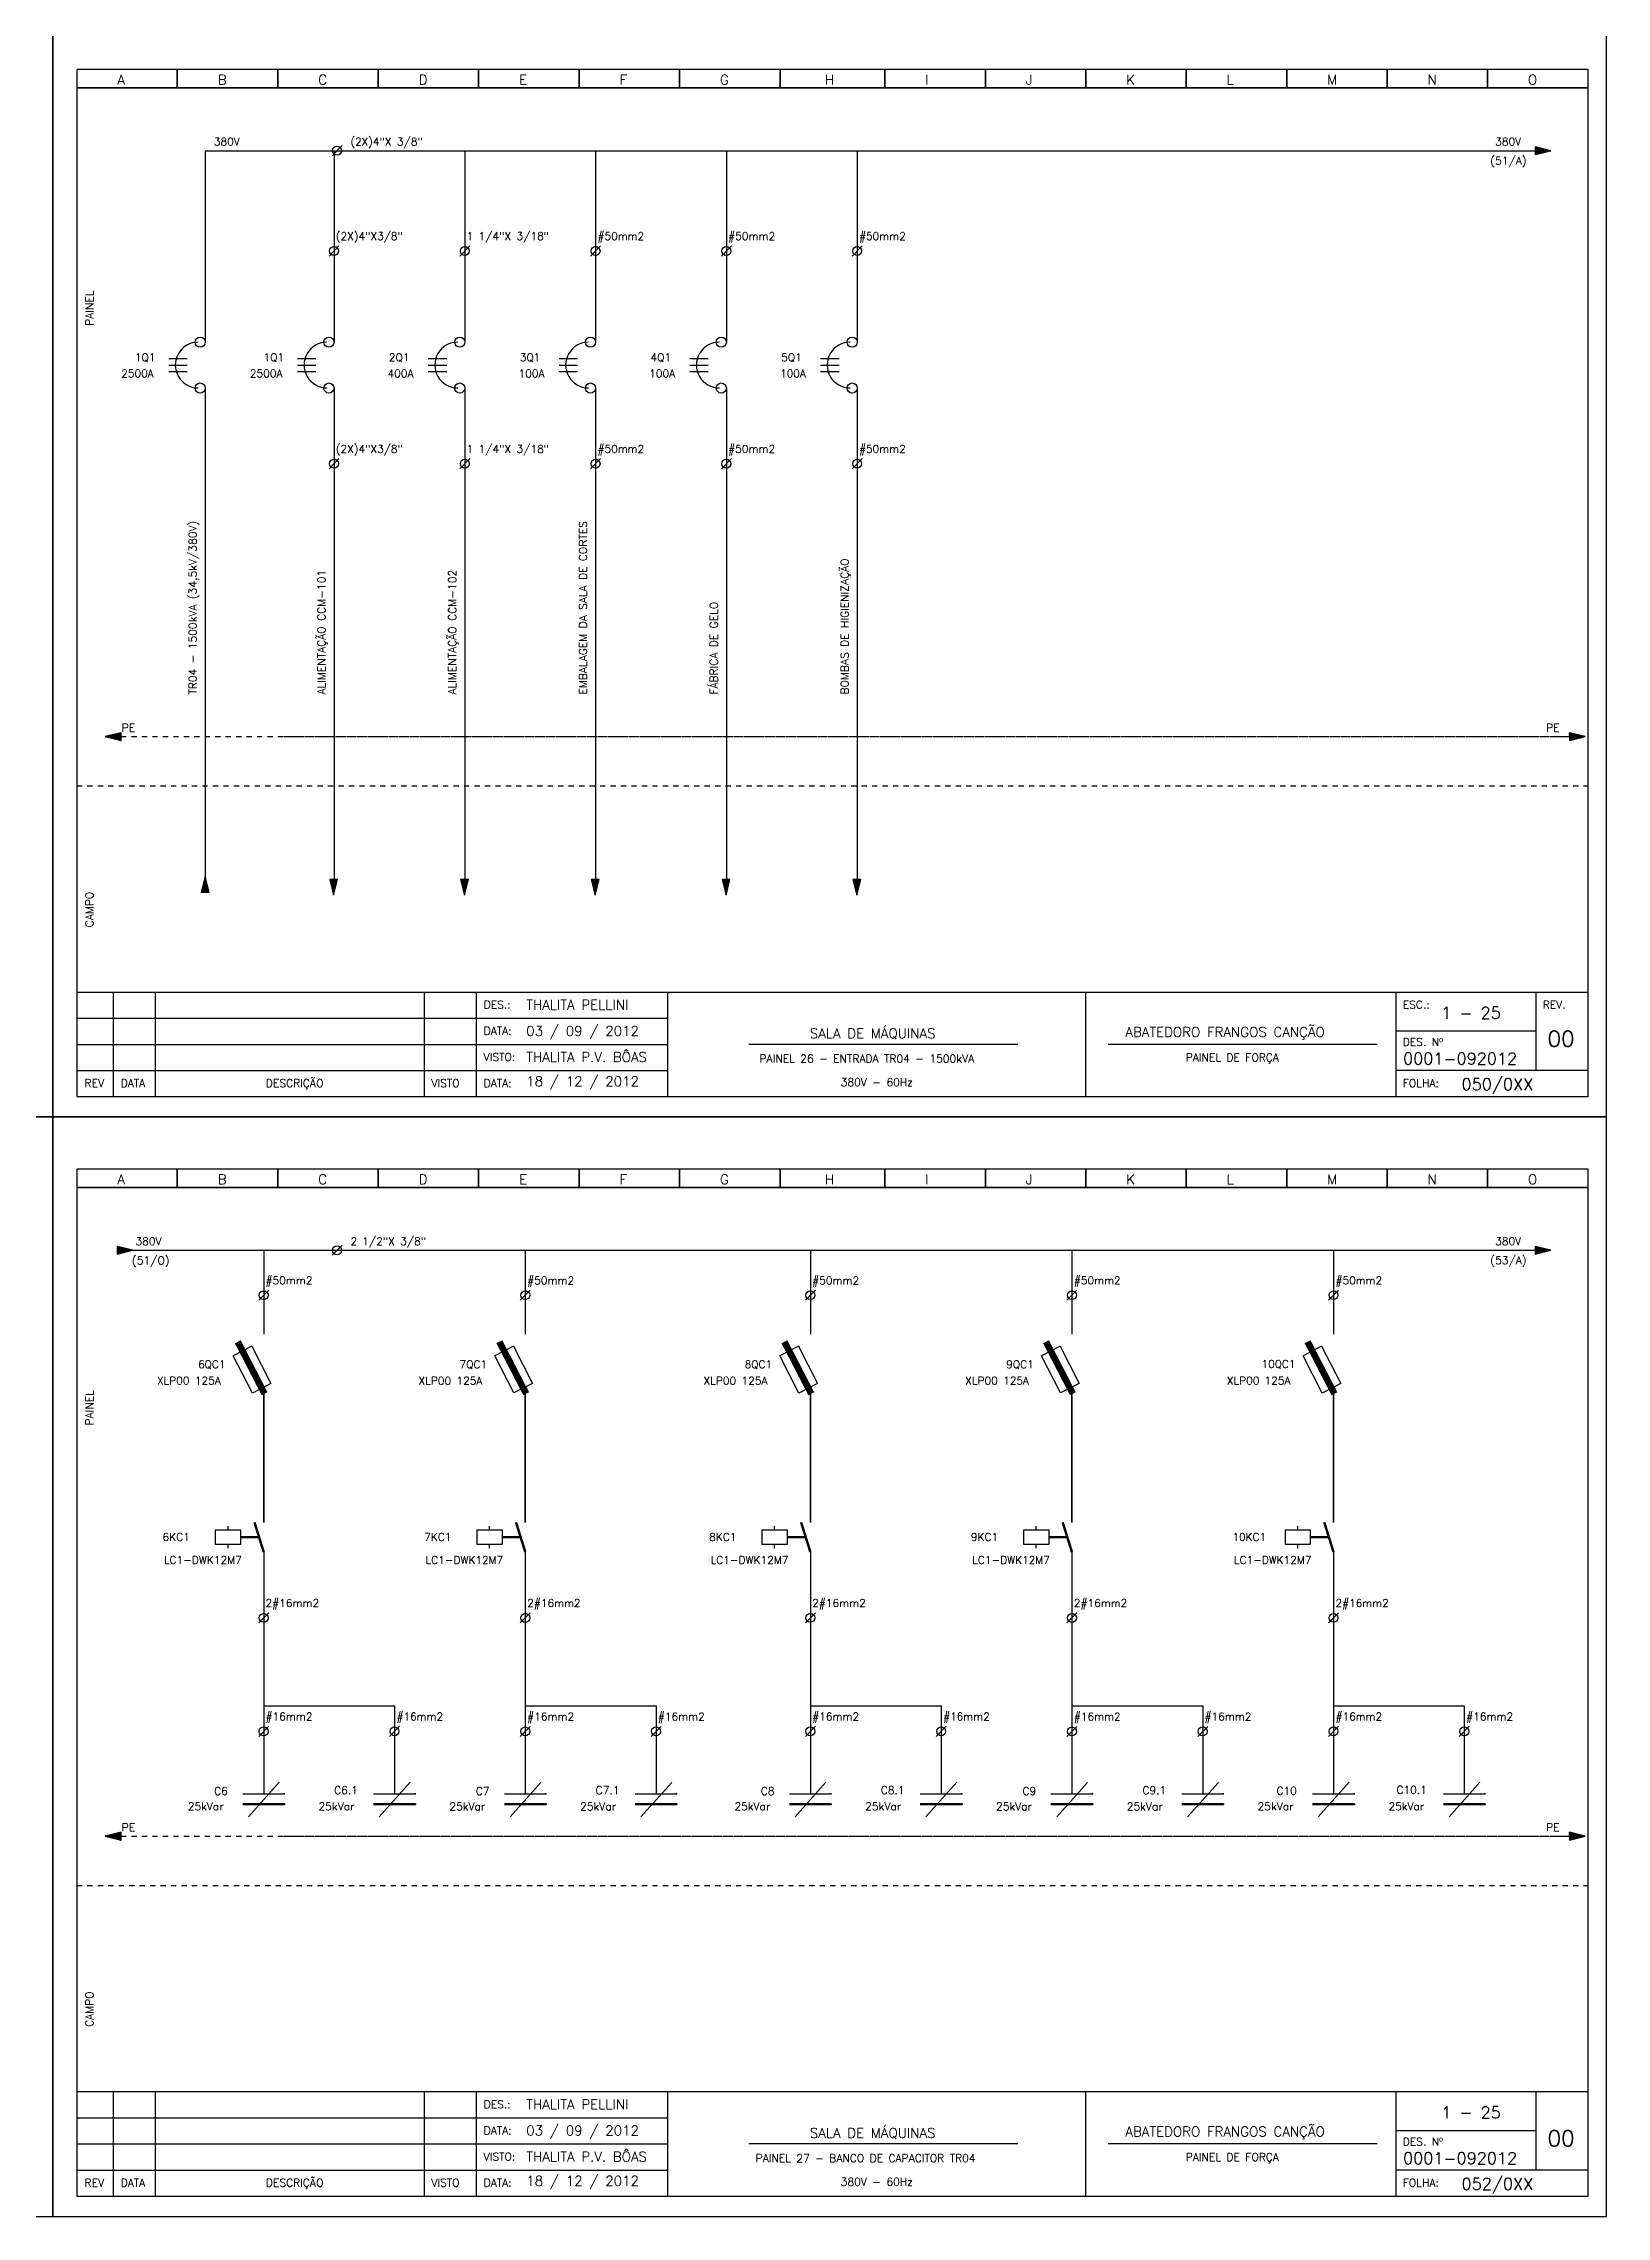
# Model space of a CAD drawing. Header units: millimetres. Extents: x 1974 to 2560, y 1429 to 1567.
# Drawn here: x 2367.52 to 2397.4, y 1470.58 to 1512.13 of the extents above; entities that cross this region are included whole.
import ezdxf

# ---------------------------------------------------------------- set-up
doc = ezdxf.new("R2010")
doc.units = ezdxf.units.MM
for name, pattern in [('DASHDOT2', [0.5, 0.25, -0.125, 0, -0.125]), ('DASHED', [0.75, 0.5, -0.25]), ('HIDDEN2', [0.1875, 0.125, -0.0625])]:
    doc.linetypes.add(name, pattern=pattern)
for name, color, linetype in [('ALIMENTAÇÃO', 6, 'Continuous'), ('CONECTOR_SAK', 2, 'Continuous'), ('DISJUNTOR', 5, 'Continuous'), ('EQUIPAMENTOS', 5, 'Continuous'), ('linhas', 6, 'Continuous'), ('MARGEM', 1, 'Continuous'), ('PAINEL', 7, 'Continuous'), ('soft', 5, 'Continuous'), ('TERRA', 3, 'DASHED'), ('TEXTO', 4, 'Continuous'), ('TEXTO_2', 5, 'Continuous'), ('TIMBRE', 7, 'Continuous')]:
    doc.layers.add(name, color=color, linetype=linetype)
doc.styles.add('REGUA60', font='romans.shx', dxfattribs={"height": 2})
doc.styles.add('ROMANC', font='romanc.shx', dxfattribs={"height": 0.55})
doc.styles.add('ROMANS', font='romans.shx', dxfattribs={"height": 37})

msp = doc.modelspace()

# ---------------------------------------------------------------- hatches: boundary and pattern name
at = {"layer": 'EQUIPAMENTOS'}
for points in [[(2396.337, 1510.084), (2396.037, 1510.159), (2396.037, 1510.009)], [(2370.689, 1495.907), (2370.614, 1496.207), (2370.539, 1495.907)], [(2370.689, 1495.907), (2370.614, 1496.207), (2370.539, 1495.907)], [(2372.994, 1496.147), (2373.069, 1495.847), (2373.144, 1496.147)], [(2375.494, 1496.147), (2375.569, 1495.847), (2375.644, 1496.147)], [(2377.994, 1496.147), (2378.069, 1495.847), (2378.144, 1496.147)], [(2380.494, 1496.147), (2380.569, 1495.847), (2380.644, 1496.147)], [(2382.994, 1496.147), (2383.069, 1495.847), (2383.144, 1496.147)], [(2369.232, 1489.059), (2368.932, 1489.134), (2368.932, 1488.984)], [(2396.337, 1489.059), (2396.037, 1489.134), (2396.037, 1488.984)]]:
    msp.add_hatch(color=256, dxfattribs=at).paths.add_polyline_path(points)
h = msp.add_hatch(color=256, dxfattribs=at)
h.paths.add_polyline_path([(2372.132, 1478.478), (2371.332, 1478.478), (2371.332, 1478.458), (2372.132, 1478.458)])
h.paths.add_polyline_path([(2372.132, 1478.678), (2371.332, 1478.678), (2371.332, 1478.658), (2372.132, 1478.658)])
h = msp.add_hatch(color=256, dxfattribs=at)
h.paths.add_polyline_path([(2372.132, 1478.478), (2371.332, 1478.478), (2371.332, 1478.458), (2372.132, 1478.458)])
h.paths.add_polyline_path([(2372.132, 1478.678), (2371.332, 1478.678), (2371.332, 1478.658), (2372.132, 1478.658)])
h = msp.add_hatch(color=256, dxfattribs=at)
h.paths.add_polyline_path([(2374.632, 1478.478), (2373.832, 1478.478), (2373.832, 1478.458), (2374.632, 1478.458)])
h.paths.add_polyline_path([(2374.632, 1478.678), (2373.832, 1478.678), (2373.832, 1478.658), (2374.632, 1478.658)])
h = msp.add_hatch(color=256, dxfattribs=at)
h.paths.add_polyline_path([(2374.632, 1478.478), (2373.832, 1478.478), (2373.832, 1478.458), (2374.632, 1478.458)])
h.paths.add_polyline_path([(2374.632, 1478.678), (2373.832, 1478.678), (2373.832, 1478.658), (2374.632, 1478.658)])
h = msp.add_hatch(color=256, dxfattribs=at)
h.paths.add_polyline_path([(2377.132, 1478.477), (2376.332, 1478.477), (2376.332, 1478.457), (2377.132, 1478.457)])
h.paths.add_polyline_path([(2377.132, 1478.677), (2376.332, 1478.677), (2376.332, 1478.657), (2377.132, 1478.657)])
h = msp.add_hatch(color=256, dxfattribs=at)
h.paths.add_polyline_path([(2377.132, 1478.477), (2376.332, 1478.477), (2376.332, 1478.457), (2377.132, 1478.457)])
h.paths.add_polyline_path([(2377.132, 1478.677), (2376.332, 1478.677), (2376.332, 1478.657), (2377.132, 1478.657)])
h = msp.add_hatch(color=256, dxfattribs=at)
h.paths.add_polyline_path([(2379.632, 1478.477), (2378.832, 1478.477), (2378.832, 1478.457), (2379.632, 1478.457)])
h.paths.add_polyline_path([(2379.632, 1478.677), (2378.832, 1478.677), (2378.832, 1478.657), (2379.632, 1478.657)])
h = msp.add_hatch(color=256, dxfattribs=at)
h.paths.add_polyline_path([(2379.632, 1478.477), (2378.832, 1478.477), (2378.832, 1478.457), (2379.632, 1478.457)])
h.paths.add_polyline_path([(2379.632, 1478.677), (2378.832, 1478.677), (2378.832, 1478.657), (2379.632, 1478.657)])
h = msp.add_hatch(color=256, dxfattribs=at)
h.paths.add_polyline_path([(2382.581, 1478.478), (2381.781, 1478.478), (2381.781, 1478.458), (2382.581, 1478.458)])
h.paths.add_polyline_path([(2382.581, 1478.678), (2381.781, 1478.678), (2381.781, 1478.658), (2382.581, 1478.658)])
h = msp.add_hatch(color=256, dxfattribs=at)
h.paths.add_polyline_path([(2382.581, 1478.478), (2381.781, 1478.478), (2381.781, 1478.458), (2382.581, 1478.458)])
h.paths.add_polyline_path([(2382.581, 1478.678), (2381.781, 1478.678), (2381.781, 1478.658), (2382.581, 1478.658)])
h = msp.add_hatch(color=256, dxfattribs=at)
h.paths.add_polyline_path([(2385.081, 1478.478), (2384.281, 1478.478), (2384.281, 1478.458), (2385.081, 1478.458)])
h.paths.add_polyline_path([(2385.081, 1478.678), (2384.281, 1478.678), (2384.281, 1478.658), (2385.081, 1478.658)])
h = msp.add_hatch(color=256, dxfattribs=at)
h.paths.add_polyline_path([(2385.081, 1478.478), (2384.281, 1478.478), (2384.281, 1478.458), (2385.081, 1478.458)])
h.paths.add_polyline_path([(2385.081, 1478.678), (2384.281, 1478.678), (2384.281, 1478.658), (2385.081, 1478.658)])
h = msp.add_hatch(color=256, dxfattribs=at)
h.paths.add_polyline_path([(2387.581, 1478.477), (2386.781, 1478.477), (2386.781, 1478.457), (2387.581, 1478.457)])
h.paths.add_polyline_path([(2387.581, 1478.677), (2386.781, 1478.677), (2386.781, 1478.657), (2387.581, 1478.657)])
h = msp.add_hatch(color=256, dxfattribs=at)
h.paths.add_polyline_path([(2387.581, 1478.477), (2386.781, 1478.477), (2386.781, 1478.457), (2387.581, 1478.457)])
h.paths.add_polyline_path([(2387.581, 1478.677), (2386.781, 1478.677), (2386.781, 1478.657), (2387.581, 1478.657)])
h = msp.add_hatch(color=256, dxfattribs=at)
h.paths.add_polyline_path([(2390.081, 1478.477), (2389.281, 1478.477), (2389.281, 1478.457), (2390.081, 1478.457)])
h.paths.add_polyline_path([(2390.081, 1478.677), (2389.281, 1478.677), (2389.281, 1478.657), (2390.081, 1478.657)])
h = msp.add_hatch(color=256, dxfattribs=at)
h.paths.add_polyline_path([(2390.081, 1478.477), (2389.281, 1478.477), (2389.281, 1478.457), (2390.081, 1478.457)])
h.paths.add_polyline_path([(2390.081, 1478.677), (2389.281, 1478.677), (2389.281, 1478.657), (2390.081, 1478.657)])
h = msp.add_hatch(color=256, dxfattribs=at)
h.paths.add_polyline_path([(2392.581, 1478.478), (2391.781, 1478.478), (2391.781, 1478.458), (2392.581, 1478.458)])
h.paths.add_polyline_path([(2392.581, 1478.678), (2391.781, 1478.678), (2391.781, 1478.658), (2392.581, 1478.658)])
h = msp.add_hatch(color=256, dxfattribs=at)
h.paths.add_polyline_path([(2392.581, 1478.478), (2391.781, 1478.478), (2391.781, 1478.458), (2392.581, 1478.458)])
h.paths.add_polyline_path([(2392.581, 1478.678), (2391.781, 1478.678), (2391.781, 1478.658), (2392.581, 1478.658)])
h = msp.add_hatch(color=256, dxfattribs=at)
h.paths.add_polyline_path([(2395.081, 1478.478), (2394.281, 1478.478), (2394.281, 1478.458), (2395.081, 1478.458)])
h.paths.add_polyline_path([(2395.081, 1478.678), (2394.281, 1478.678), (2394.281, 1478.658), (2395.081, 1478.658)])
h = msp.add_hatch(color=256, dxfattribs=at)
h.paths.add_polyline_path([(2395.081, 1478.478), (2394.281, 1478.478), (2394.281, 1478.458), (2395.081, 1478.458)])
h.paths.add_polyline_path([(2395.081, 1478.678), (2394.281, 1478.678), (2394.281, 1478.658), (2395.081, 1478.658)])
at = {"layer": 'TERRA'}
h = msp.add_hatch(dxfattribs=at)
h.set_pattern_fill('ANSI31', color=256, scale=0.004, angle=180, style=0)
h.set_pattern_definition([(225, (2425.95982256, 1547.50084864), (0.0003535533906, -0.0003535533906), [])])
h.paths.add_polyline_path([(2368.705, 1498.881), (2369.005, 1498.881), (2369.005, 1498.956)])
h.paths.add_polyline_path([(2369.005, 1498.806), (2369.005, 1498.881), (2368.705, 1498.881)])
h = msp.add_hatch(dxfattribs=at)
h.set_pattern_fill('ANSI31', color=256, scale=0.004, style=0)
h.set_pattern_definition([(45, (2339.73536835, 1450.2612611), (-0.0003535533906, 0.0003535533906), [])])
h.paths.add_polyline_path([(2396.99, 1498.881), (2396.69, 1498.881), (2396.69, 1498.806)])
h.paths.add_polyline_path([(2396.69, 1498.956), (2396.69, 1498.881), (2396.99, 1498.881)])
h = msp.add_hatch(dxfattribs=at)
h.set_pattern_fill('ANSI31', color=256, scale=0.004, angle=180, style=0)
h.set_pattern_definition([(225, (2425.95982256, 1526.47584864), (0.0003535533906, -0.0003535533906), [])])
h.paths.add_polyline_path([(2368.705, 1477.856), (2369.005, 1477.856), (2369.005, 1477.931)])
h.paths.add_polyline_path([(2369.005, 1477.781), (2369.005, 1477.856), (2368.705, 1477.856)])
h = msp.add_hatch(dxfattribs=at)
h.set_pattern_fill('ANSI31', color=256, scale=0.004, style=0)
h.set_pattern_definition([(45, (2339.73536835, 1429.2362611), (-0.0003535533906, 0.0003535533906), [])])
h.paths.add_polyline_path([(2396.99, 1477.856), (2396.69, 1477.856), (2396.69, 1477.781)])
h.paths.add_polyline_path([(2396.69, 1477.931), (2396.69, 1477.856), (2396.99, 1477.856)])

# ---------------------------------------------------------------- linework, layer by layer
for p, q in [((2369.916, 1506.108), (2370.269, 1506.108)), ((2369.916, 1505.985), (2370.269, 1505.985)), ((2369.916, 1505.862), (2370.269, 1505.862)), ((2372.377, 1506.108), (2372.731, 1506.108)), ((2372.377, 1505.985), (2372.731, 1505.985)), ((2372.377, 1505.862), (2372.731, 1505.862)), ((2374.877, 1506.108), (2375.231, 1506.108)), ((2374.877, 1505.985), (2375.231, 1505.985)), ((2374.877, 1505.862), (2375.231, 1505.862)), ((2377.377, 1506.108), (2377.731, 1506.108)), ((2377.377, 1505.985), (2377.731, 1505.985)), ((2377.377, 1505.862), (2377.731, 1505.862)), ((2379.877, 1506.108), (2380.231, 1506.108)), ((2379.877, 1505.985), (2380.231, 1505.985)), ((2379.877, 1505.862), (2380.231, 1505.862)), ((2382.377, 1506.108), (2382.731, 1506.108)), ((2382.377, 1505.985), (2382.731, 1505.985)), ((2382.377, 1505.862), (2382.731, 1505.862))]:
    msp.add_line(p, q)
at = {"layer": 'ALIMENTAÇÃO'}
for p, q in [((2373.076, 1510.084), (2373.076, 1506.423)), ((2375.576, 1510.084), (2375.576, 1506.423)), ((2378.076, 1510.084), (2378.076, 1506.423)), ((2380.576, 1510.084), (2380.576, 1506.423)), ((2383.076, 1510.084), (2383.076, 1506.423)), ((2373.076, 1505.546), (2373.076, 1496.147)), ((2375.576, 1505.546), (2375.576, 1496.147)), ((2378.076, 1505.546), (2378.076, 1496.147)), ((2380.576, 1505.546), (2380.576, 1496.147)), ((2383.076, 1505.546), (2383.076, 1496.147)), ((2371.732, 1480.35), (2374.232, 1480.35)), ((2371.732, 1480.35), (2374.232, 1480.35)), ((2376.732, 1480.349), (2379.232, 1480.349)), ((2376.732, 1480.349), (2379.232, 1480.349)), ((2382.181, 1480.35), (2384.681, 1480.35)), ((2382.181, 1480.35), (2384.681, 1480.35)), ((2387.181, 1480.349), (2389.681, 1480.349)), ((2387.181, 1480.349), (2389.681, 1480.349)), ((2392.181, 1480.35), (2394.681, 1480.35)), ((2392.181, 1480.35), (2394.681, 1480.35))]:
    msp.add_line(p, q, dxfattribs=at)
at = {"layer": 'ALIMENTAÇÃO', "color": 6}
for p, q in [((2371.732, 1489.062), (2371.732, 1487.457)), ((2371.732, 1489.062), (2371.732, 1487.457)), ((2376.732, 1489.061), (2376.732, 1487.457)), ((2376.732, 1489.061), (2376.732, 1487.457)), ((2382.181, 1489.062), (2382.181, 1487.457)), ((2382.181, 1489.062), (2382.181, 1487.457)), ((2387.181, 1489.061), (2387.181, 1487.457)), ((2387.181, 1489.061), (2387.181, 1487.457)), ((2392.181, 1489.062), (2392.181, 1487.457)), ((2392.181, 1489.062), (2392.181, 1487.457)), ((2371.732, 1486.442), (2371.732, 1483.854)), ((2376.732, 1486.443), (2376.732, 1483.854)), ((2376.732, 1486.443), (2376.732, 1483.854)), ((2382.181, 1486.442), (2382.181, 1483.854)), ((2387.181, 1486.443), (2387.181, 1483.854)), ((2387.181, 1486.443), (2387.181, 1483.854)), ((2392.181, 1486.442), (2392.181, 1483.854)), ((2371.732, 1483.291), (2371.732, 1478.658)), ((2371.732, 1483.291), (2371.732, 1478.658)), ((2376.732, 1483.29), (2376.732, 1478.657)), ((2376.732, 1483.29), (2376.732, 1478.657)), ((2382.181, 1483.291), (2382.181, 1478.658)), ((2382.181, 1483.291), (2382.181, 1478.658)), ((2387.181, 1483.29), (2387.181, 1478.657)), ((2387.181, 1483.29), (2387.181, 1478.657)), ((2392.181, 1483.291), (2392.181, 1478.658)), ((2392.181, 1483.291), (2392.181, 1478.658)), ((2374.232, 1480.35), (2374.232, 1478.658)), ((2374.232, 1480.35), (2374.232, 1478.658)), ((2379.232, 1480.349), (2379.232, 1478.657)), ((2379.232, 1480.349), (2379.232, 1478.657)), ((2384.681, 1480.35), (2384.681, 1478.658)), ((2384.681, 1480.35), (2384.681, 1478.658)), ((2389.681, 1480.349), (2389.681, 1478.657)), ((2389.681, 1480.349), (2389.681, 1478.657)), ((2394.681, 1480.35), (2394.681, 1478.658)), ((2394.681, 1480.35), (2394.681, 1478.658))]:
    msp.add_line(p, q, dxfattribs=at)
at = {"layer": 'CONECTOR_SAK'}
for p, q in [((2373.23, 1510.181), (2373.039, 1509.988)), ((2373.171, 1508.263), (2372.981, 1508.07)), ((2375.671, 1508.263), (2375.481, 1508.07)), ((2378.171, 1508.263), (2377.981, 1508.07)), ((2380.671, 1508.263), (2380.481, 1508.07)), ((2383.171, 1508.263), (2382.981, 1508.07)), ((2373.171, 1504.196), (2372.981, 1504.003)), ((2375.671, 1504.196), (2375.481, 1504.003)), ((2378.171, 1504.196), (2377.981, 1504.003)), ((2380.671, 1504.196), (2380.481, 1504.003)), ((2383.171, 1504.196), (2382.981, 1504.003)), ((2373.23, 1489.156), (2373.039, 1488.963)), ((2371.828, 1488.297), (2371.637, 1488.104)), ((2371.828, 1488.297), (2371.637, 1488.104)), ((2376.828, 1488.296), (2376.637, 1488.104)), ((2376.828, 1488.296), (2376.637, 1488.104)), ((2382.277, 1488.297), (2382.086, 1488.104)), ((2382.277, 1488.297), (2382.086, 1488.104)), ((2387.277, 1488.296), (2387.086, 1488.104)), ((2387.277, 1488.296), (2387.086, 1488.104)), ((2392.277, 1488.297), (2392.086, 1488.104)), ((2392.277, 1488.297), (2392.086, 1488.104)), ((2371.828, 1482.127), (2371.637, 1481.935)), ((2371.828, 1482.127), (2371.637, 1481.935)), ((2376.828, 1482.127), (2376.637, 1481.934)), ((2376.828, 1482.127), (2376.637, 1481.934)), ((2382.277, 1482.127), (2382.086, 1481.935)), ((2382.277, 1482.127), (2382.086, 1481.935)), ((2387.277, 1482.127), (2387.086, 1481.934)), ((2387.277, 1482.127), (2387.086, 1481.934)), ((2392.277, 1482.127), (2392.086, 1481.935)), ((2392.277, 1482.127), (2392.086, 1481.935)), ((2371.828, 1479.958), (2371.637, 1479.765)), ((2371.828, 1479.958), (2371.637, 1479.765)), ((2374.328, 1479.958), (2374.137, 1479.765)), ((2374.328, 1479.958), (2374.137, 1479.765)), ((2376.828, 1479.957), (2376.637, 1479.764)), ((2376.828, 1479.957), (2376.637, 1479.764)), ((2379.328, 1479.957), (2379.137, 1479.765)), ((2379.328, 1479.957), (2379.137, 1479.765)), ((2382.277, 1479.958), (2382.086, 1479.765)), ((2382.277, 1479.958), (2382.086, 1479.765)), ((2384.777, 1479.958), (2384.586, 1479.765)), ((2384.777, 1479.958), (2384.586, 1479.765)), ((2387.277, 1479.957), (2387.086, 1479.764)), ((2387.277, 1479.957), (2387.086, 1479.764)), ((2389.777, 1479.957), (2389.586, 1479.765)), ((2389.777, 1479.957), (2389.586, 1479.765)), ((2392.277, 1479.958), (2392.086, 1479.765)), ((2392.277, 1479.958), (2392.086, 1479.765)), ((2394.777, 1479.958), (2394.586, 1479.765)), ((2394.777, 1479.958), (2394.586, 1479.765))]:
    msp.add_line(p, q, dxfattribs=at)
for centre in [(2373.134, 1510.084), (2373.076, 1508.166), (2375.576, 1508.166), (2378.076, 1508.166), (2380.576, 1508.166), (2383.076, 1508.166), (2373.076, 1504.099), (2375.576, 1504.099), (2378.076, 1504.099), (2380.576, 1504.099), (2383.076, 1504.099), (2373.134, 1489.059), (2371.732, 1488.2), (2371.732, 1488.2), (2376.732, 1488.2), (2376.732, 1488.2), (2382.181, 1488.2), (2382.181, 1488.2), (2387.181, 1488.2), (2387.181, 1488.2), (2392.181, 1488.2), (2392.181, 1488.2), (2371.732, 1482.031), (2371.732, 1482.031), (2376.732, 1482.03), (2376.732, 1482.03), (2382.181, 1482.031), (2382.181, 1482.031), (2387.181, 1482.03), (2387.181, 1482.03), (2392.181, 1482.031), (2392.181, 1482.031), (2371.732, 1479.861), (2371.732, 1479.861), (2374.232, 1479.861), (2374.232, 1479.861), (2376.732, 1479.86), (2376.732, 1479.86), (2379.232, 1479.861), (2379.232, 1479.861), (2382.181, 1479.861), (2382.181, 1479.861), (2384.681, 1479.861), (2384.681, 1479.861), (2387.181, 1479.86), (2387.181, 1479.86), (2389.681, 1479.861), (2389.681, 1479.861), (2392.181, 1479.861), (2392.181, 1479.861), (2394.681, 1479.861), (2394.681, 1479.861)]:
    msp.add_circle(centre, 0.0846, dxfattribs=at)
at = {"layer": 'DISJUNTOR', "const_width": 0.126}
for points in [[(2371.75, 1486.316), (2371.236, 1487.311)], [(2376.75, 1486.316), (2376.236, 1487.312)], [(2382.199, 1486.316), (2381.685, 1487.311)], [(2387.199, 1486.316), (2386.685, 1487.312)], [(2392.199, 1486.316), (2391.685, 1487.311)]]:
    msp.add_lwpolyline(points, dxfattribs=at)
at = {"layer": 'DISJUNTOR'}
for centre in [(2370.517, 1506.423), (2372.979, 1506.423), (2375.479, 1506.423), (2377.979, 1506.423), (2380.479, 1506.423), (2382.979, 1506.423), (2370.517, 1505.546), (2372.979, 1505.546), (2375.479, 1505.546), (2377.979, 1505.546), (2380.479, 1505.546), (2382.979, 1505.546)]:
    msp.add_circle(centre, 0.097, dxfattribs=at)
for centre in [(2370.48, 1505.985), (2372.941, 1505.985), (2375.441, 1505.985), (2377.941, 1505.985), (2380.441, 1505.985), (2382.941, 1505.985)]:
    msp.add_arc(centre, 0.438, 89.8656, 270.134, dxfattribs=at)
at = {"layer": 'EQUIPAMENTOS'}
for p, q in [((2370.614, 1510.084), (2372.079, 1510.084)), ((2370.614, 1510.084), (2396.037, 1510.084)), ((2371.505, 1487.225), (2371.149, 1487.042)), ((2371.505, 1487.225), (2371.871, 1486.513)), ((2376.505, 1487.225), (2376.149, 1487.043)), ((2376.505, 1487.225), (2376.871, 1486.514)), ((2381.954, 1487.225), (2381.598, 1487.042)), ((2381.954, 1487.225), (2382.32, 1486.513)), ((2386.954, 1487.225), (2386.598, 1487.043)), ((2386.954, 1487.225), (2387.32, 1486.514)), ((2391.954, 1487.225), (2391.598, 1487.042)), ((2391.954, 1487.225), (2392.32, 1486.513)), ((2371.515, 1486.33), (2371.149, 1487.042)), ((2376.515, 1486.331), (2376.149, 1487.043)), ((2381.964, 1486.33), (2381.598, 1487.042)), ((2386.964, 1486.331), (2386.598, 1487.043)), ((2391.964, 1486.33), (2391.598, 1487.042)), ((2371.871, 1486.513), (2371.515, 1486.33)), ((2376.871, 1486.514), (2376.515, 1486.331)), ((2382.32, 1486.513), (2381.964, 1486.33)), ((2387.32, 1486.514), (2386.964, 1486.331)), ((2392.32, 1486.513), (2391.964, 1486.33)), ((2371.05, 1483.715), (2371.05, 1483.787)), ((2371.05, 1483.715), (2371.05, 1483.787)), ((2376.05, 1483.714), (2376.05, 1483.786)), ((2376.05, 1483.714), (2376.05, 1483.786)), ((2381.499, 1483.715), (2381.499, 1483.787)), ((2381.499, 1483.715), (2381.499, 1483.787)), ((2386.5, 1483.714), (2386.5, 1483.786)), ((2386.5, 1483.714), (2386.5, 1483.786)), ((2391.5, 1483.715), (2391.5, 1483.787)), ((2391.5, 1483.715), (2391.5, 1483.787)), ((2371.05, 1483.365), (2371.05, 1483.436)), ((2371.05, 1483.365), (2371.05, 1483.436)), ((2371.288, 1483.585), (2371.64, 1483.585)), ((2371.288, 1483.585), (2371.64, 1483.585)), ((2371.288, 1483.565), (2371.647, 1483.565)), ((2371.288, 1483.565), (2371.647, 1483.565)), ((2376.05, 1483.364), (2376.05, 1483.435)), ((2376.05, 1483.364), (2376.05, 1483.435)), ((2376.288, 1483.585), (2376.64, 1483.585)), ((2376.288, 1483.585), (2376.64, 1483.585)), ((2376.288, 1483.565), (2376.647, 1483.565)), ((2376.288, 1483.565), (2376.647, 1483.565)), ((2381.499, 1483.365), (2381.499, 1483.436)), ((2381.499, 1483.365), (2381.499, 1483.436)), ((2381.737, 1483.585), (2382.09, 1483.585)), ((2381.737, 1483.585), (2382.09, 1483.585)), ((2381.737, 1483.565), (2382.096, 1483.565)), ((2381.737, 1483.565), (2382.096, 1483.565)), ((2386.5, 1483.364), (2386.5, 1483.435)), ((2386.5, 1483.364), (2386.5, 1483.435)), ((2386.738, 1483.585), (2387.09, 1483.585)), ((2386.738, 1483.585), (2387.09, 1483.585)), ((2386.738, 1483.565), (2387.096, 1483.565)), ((2386.738, 1483.565), (2387.096, 1483.565)), ((2391.5, 1483.365), (2391.5, 1483.436)), ((2391.5, 1483.365), (2391.5, 1483.436)), ((2391.738, 1483.585), (2392.09, 1483.585)), ((2391.738, 1483.585), (2392.09, 1483.585)), ((2391.738, 1483.565), (2392.096, 1483.565)), ((2391.738, 1483.565), (2392.096, 1483.565)), ((2371.441, 1478.228), (2372.031, 1478.887)), ((2371.441, 1478.228), (2372.031, 1478.887)), ((2373.941, 1478.229), (2374.531, 1478.887)), ((2373.941, 1478.229), (2374.531, 1478.887)), ((2376.441, 1478.227), (2377.031, 1478.886)), ((2376.441, 1478.227), (2377.031, 1478.886)), ((2378.941, 1478.228), (2379.531, 1478.886)), ((2378.941, 1478.228), (2379.531, 1478.886)), ((2381.89, 1478.228), (2382.48, 1478.887)), ((2381.89, 1478.228), (2382.48, 1478.887)), ((2384.39, 1478.229), (2384.98, 1478.887)), ((2384.39, 1478.229), (2384.98, 1478.887)), ((2386.89, 1478.227), (2387.48, 1478.886)), ((2386.89, 1478.227), (2387.48, 1478.886)), ((2389.39, 1478.228), (2389.98, 1478.886)), ((2389.39, 1478.228), (2389.98, 1478.886)), ((2391.89, 1478.228), (2392.48, 1478.887)), ((2391.89, 1478.228), (2392.48, 1478.887)), ((2394.39, 1478.229), (2394.98, 1478.887)), ((2394.39, 1478.229), (2394.98, 1478.887)), ((2372.132, 1478.658), (2371.332, 1478.658)), ((2372.132, 1478.658), (2371.332, 1478.658)), ((2372.132, 1478.478), (2371.332, 1478.478)), ((2372.132, 1478.478), (2371.332, 1478.478)), ((2372.132, 1478.458), (2371.332, 1478.458)), ((2372.132, 1478.458), (2371.332, 1478.458)), ((2372.132, 1478.658), (2372.132, 1478.678)), ((2372.132, 1478.658), (2372.132, 1478.678)), ((2372.132, 1478.478), (2372.132, 1478.458)), ((2372.132, 1478.478), (2372.132, 1478.458)), ((2374.632, 1478.658), (2373.832, 1478.658)), ((2374.632, 1478.658), (2373.832, 1478.658)), ((2374.632, 1478.478), (2373.832, 1478.478)), ((2374.632, 1478.478), (2373.832, 1478.478)), ((2374.632, 1478.458), (2373.832, 1478.458)), ((2374.632, 1478.458), (2373.832, 1478.458)), ((2374.632, 1478.658), (2374.632, 1478.678)), ((2374.632, 1478.658), (2374.632, 1478.678)), ((2374.632, 1478.478), (2374.632, 1478.458)), ((2374.632, 1478.478), (2374.632, 1478.458)), ((2377.132, 1478.657), (2376.332, 1478.657)), ((2377.132, 1478.657), (2376.332, 1478.657)), ((2377.132, 1478.477), (2376.332, 1478.477)), ((2377.132, 1478.477), (2376.332, 1478.477)), ((2377.132, 1478.457), (2376.332, 1478.457)), ((2377.132, 1478.457), (2376.332, 1478.457)), ((2377.132, 1478.657), (2377.132, 1478.677)), ((2377.132, 1478.657), (2377.132, 1478.677)), ((2377.132, 1478.477), (2377.132, 1478.457)), ((2377.132, 1478.477), (2377.132, 1478.457)), ((2379.632, 1478.657), (2378.832, 1478.657)), ((2379.632, 1478.657), (2378.832, 1478.657)), ((2379.632, 1478.477), (2378.832, 1478.477)), ((2379.632, 1478.477), (2378.832, 1478.477)), ((2379.632, 1478.457), (2378.832, 1478.457)), ((2379.632, 1478.457), (2378.832, 1478.457)), ((2379.632, 1478.657), (2379.632, 1478.677)), ((2379.632, 1478.657), (2379.632, 1478.677)), ((2379.632, 1478.477), (2379.632, 1478.457)), ((2379.632, 1478.477), (2379.632, 1478.457)), ((2382.581, 1478.658), (2381.781, 1478.658)), ((2382.581, 1478.658), (2381.781, 1478.658)), ((2382.581, 1478.478), (2381.781, 1478.478)), ((2382.581, 1478.478), (2381.781, 1478.478)), ((2382.581, 1478.458), (2381.781, 1478.458)), ((2382.581, 1478.458), (2381.781, 1478.458)), ((2382.581, 1478.658), (2382.581, 1478.678)), ((2382.581, 1478.658), (2382.581, 1478.678)), ((2382.581, 1478.478), (2382.581, 1478.458)), ((2382.581, 1478.478), (2382.581, 1478.458)), ((2385.081, 1478.658), (2384.281, 1478.658)), ((2385.081, 1478.658), (2384.281, 1478.658)), ((2385.081, 1478.478), (2384.281, 1478.478)), ((2385.081, 1478.478), (2384.281, 1478.478)), ((2385.081, 1478.458), (2384.281, 1478.458)), ((2385.081, 1478.458), (2384.281, 1478.458)), ((2385.081, 1478.658), (2385.081, 1478.678)), ((2385.081, 1478.658), (2385.081, 1478.678)), ((2385.081, 1478.478), (2385.081, 1478.458)), ((2385.081, 1478.478), (2385.081, 1478.458)), ((2387.581, 1478.657), (2386.781, 1478.657)), ((2387.581, 1478.657), (2386.781, 1478.657)), ((2387.581, 1478.477), (2386.781, 1478.477)), ((2387.581, 1478.477), (2386.781, 1478.477)), ((2387.581, 1478.457), (2386.781, 1478.457)), ((2387.581, 1478.457), (2386.781, 1478.457)), ((2387.581, 1478.657), (2387.581, 1478.677)), ((2387.581, 1478.657), (2387.581, 1478.677)), ((2387.581, 1478.477), (2387.581, 1478.457)), ((2387.581, 1478.477), (2387.581, 1478.457)), ((2390.081, 1478.657), (2389.281, 1478.657)), ((2390.081, 1478.657), (2389.281, 1478.657)), ((2390.081, 1478.477), (2389.281, 1478.477)), ((2390.081, 1478.477), (2389.281, 1478.477)), ((2390.081, 1478.457), (2389.281, 1478.457)), ((2390.081, 1478.457), (2389.281, 1478.457)), ((2390.081, 1478.657), (2390.081, 1478.677)), ((2390.081, 1478.657), (2390.081, 1478.677)), ((2390.081, 1478.477), (2390.081, 1478.457)), ((2390.081, 1478.477), (2390.081, 1478.457)), ((2392.581, 1478.658), (2391.781, 1478.658)), ((2392.581, 1478.658), (2391.781, 1478.658)), ((2392.581, 1478.478), (2391.781, 1478.478)), ((2392.581, 1478.478), (2391.781, 1478.478)), ((2392.581, 1478.458), (2391.781, 1478.458)), ((2392.581, 1478.458), (2391.781, 1478.458)), ((2392.581, 1478.658), (2392.581, 1478.678)), ((2392.581, 1478.658), (2392.581, 1478.678)), ((2392.581, 1478.478), (2392.581, 1478.458)), ((2392.581, 1478.478), (2392.581, 1478.458)), ((2395.081, 1478.658), (2394.281, 1478.658)), ((2395.081, 1478.658), (2394.281, 1478.658)), ((2395.081, 1478.478), (2394.281, 1478.478)), ((2395.081, 1478.478), (2394.281, 1478.478)), ((2395.081, 1478.458), (2394.281, 1478.458)), ((2395.081, 1478.458), (2394.281, 1478.458)), ((2395.081, 1478.658), (2395.081, 1478.678)), ((2395.081, 1478.658), (2395.081, 1478.678)), ((2395.081, 1478.478), (2395.081, 1478.458)), ((2395.081, 1478.478), (2395.081, 1478.458))]:
    msp.add_line(p, q, dxfattribs=at)
for points in [[(2396.037, 1510.009), (2396.337, 1510.084), (2396.037, 1510.159), (2396.037, 1510.009)], [(2370.689, 1495.907), (2370.614, 1496.207), (2370.539, 1495.907), (2370.689, 1495.907)], [(2372.994, 1496.147), (2373.069, 1495.847), (2373.144, 1496.147), (2372.994, 1496.147)], [(2375.494, 1496.147), (2375.569, 1495.847), (2375.644, 1496.147), (2375.494, 1496.147)], [(2377.994, 1496.147), (2378.069, 1495.847), (2378.144, 1496.147), (2377.994, 1496.147)], [(2380.494, 1496.147), (2380.569, 1495.847), (2380.644, 1496.147), (2380.494, 1496.147)], [(2382.994, 1496.147), (2383.069, 1495.847), (2383.144, 1496.147), (2382.994, 1496.147)], [(2368.932, 1488.984), (2369.232, 1489.059), (2368.932, 1489.134), (2368.932, 1488.984)], [(2396.037, 1488.984), (2396.337, 1489.059), (2396.037, 1489.134), (2396.037, 1488.984)]]:
    msp.add_lwpolyline(points, dxfattribs=at)
at = {"layer": 'EQUIPAMENTOS', "const_width": 0.0472}
for points in [[(2371.732, 1483.291), (2371.555, 1483.86)], [(2371.732, 1483.291), (2371.555, 1483.86)], [(2376.732, 1483.29), (2376.555, 1483.859)], [(2376.732, 1483.29), (2376.555, 1483.859)], [(2382.181, 1483.291), (2382.004, 1483.86)], [(2382.181, 1483.291), (2382.004, 1483.86)], [(2387.181, 1483.29), (2387.004, 1483.859)], [(2387.181, 1483.29), (2387.004, 1483.859)], [(2392.181, 1483.291), (2392.004, 1483.86)], [(2392.181, 1483.291), (2392.004, 1483.86)]]:
    msp.add_lwpolyline(points, dxfattribs=at)
at = {"layer": 'EQUIPAMENTOS'}
for points in [[(2370.812, 1483.436), (2370.812, 1483.715), (2371.288, 1483.715), (2371.288, 1483.436)], [(2370.812, 1483.436), (2370.812, 1483.715), (2371.288, 1483.715), (2371.288, 1483.436)], [(2375.812, 1483.435), (2375.812, 1483.714), (2376.288, 1483.714), (2376.288, 1483.435)], [(2375.812, 1483.435), (2375.812, 1483.714), (2376.288, 1483.714), (2376.288, 1483.435)], [(2381.261, 1483.436), (2381.261, 1483.715), (2381.737, 1483.715), (2381.737, 1483.436)], [(2381.261, 1483.436), (2381.261, 1483.715), (2381.737, 1483.715), (2381.737, 1483.436)], [(2386.262, 1483.435), (2386.262, 1483.714), (2386.738, 1483.714), (2386.738, 1483.435)], [(2386.262, 1483.435), (2386.262, 1483.714), (2386.738, 1483.714), (2386.738, 1483.435)], [(2391.262, 1483.436), (2391.262, 1483.715), (2391.738, 1483.715), (2391.738, 1483.436)], [(2391.262, 1483.436), (2391.262, 1483.715), (2391.738, 1483.715), (2391.738, 1483.436)]]:
    msp.add_lwpolyline(points, close=True, dxfattribs=at)
at = {"layer": 'linhas', "color": 6}
for p, q in [((2371.732, 1483.855), (2371.732, 1486.306)), ((2376.732, 1483.854), (2376.732, 1486.305)), ((2382.181, 1483.855), (2382.181, 1486.306)), ((2387.181, 1483.854), (2387.181, 1486.305)), ((2392.181, 1483.855), (2392.181, 1486.306))]:
    msp.add_line(p, q, dxfattribs=at)
at = {"layer": 'MARGEM', "color": 7}
for points in [[(2338, 1491.609), (2367.7, 1491.609), (2367.7, 1512.634), (2338, 1512.634)], [(2367.7, 1491.609), (2397.4, 1491.609), (2397.4, 1512.634), (2367.7, 1512.634)], [(2338, 1470.584), (2367.7, 1470.584), (2367.7, 1491.609), (2338, 1491.609)], [(2367.7, 1470.584), (2397.4, 1470.584), (2397.4, 1491.609), (2367.7, 1491.609)]]:
    msp.add_lwpolyline(points, close=True, dxfattribs=at)
at = {"layer": 'PAINEL', "color": 12, "linetype": 'HIDDEN2', "ltscale": 0.005}
for p, q in [((2368.161, 1497.941), (2397.046, 1497.941)), ((2368.161, 1476.916), (2397.046, 1476.916))]:
    msp.add_line(p, q, dxfattribs=at)
at = {"layer": 'soft'}
for p, q in [((2370.614, 1510.084), (2370.614, 1506.423)), ((2370.614, 1505.546), (2370.614, 1496.207)), ((2369.232, 1489.059), (2396.337, 1489.059))]:
    msp.add_line(p, q, dxfattribs=at)
at = {"layer": 'TERRA', "linetype": 'DASHDOT2', "ltscale": 0.0025}
for p, q in [((2369.005, 1498.881), (2396.69, 1498.881)), ((2369.005, 1498.881), (2396.69, 1498.881)), ((2372.116, 1498.881), (2396.99, 1498.881)), ((2369.005, 1477.856), (2396.69, 1477.856)), ((2369.005, 1477.856), (2396.69, 1477.856)), ((2372.116, 1477.856), (2396.99, 1477.856))]:
    msp.add_line(p, q, dxfattribs=at)
at = {"layer": 'TERRA'}
for points in [[(2369.005, 1498.956), (2368.705, 1498.881), (2369.005, 1498.806), (2369.005, 1498.956)], [(2369.005, 1498.956), (2368.705, 1498.881), (2369.005, 1498.806), (2369.005, 1498.956)], [(2396.69, 1498.806), (2396.99, 1498.881), (2396.69, 1498.956), (2396.69, 1498.806)], [(2396.69, 1498.806), (2396.99, 1498.881), (2396.69, 1498.956), (2396.69, 1498.806)], [(2369.005, 1477.931), (2368.705, 1477.856), (2369.005, 1477.781), (2369.005, 1477.931)], [(2369.005, 1477.931), (2368.705, 1477.856), (2369.005, 1477.781), (2369.005, 1477.931)], [(2396.69, 1477.781), (2396.99, 1477.856), (2396.69, 1477.931), (2396.69, 1477.781)], [(2396.69, 1477.781), (2396.99, 1477.856), (2396.69, 1477.931), (2396.69, 1477.781)]]:
    msp.add_lwpolyline(points, dxfattribs=at)
at = {"layer": 'TIMBRE', "color": 12}
for p, q in [((2397.046, 1511.634), (2368.161, 1511.634)), ((2397.046, 1490.609), (2368.161, 1490.609))]:
    msp.add_line(p, q, dxfattribs=at)
at = {"layer": 'TIMBRE'}
for p, q in [((2368.161, 1493.997), (2397.046, 1493.997)), ((2368.861, 1491.997), (2368.861, 1493.997)), ((2369.661, 1491.997), (2369.661, 1493.997)), ((2374.8, 1493.997), (2374.8, 1491.997)), ((2375.8, 1491.997), (2375.8, 1493.997)), ((2379.453, 1493.997), (2379.453, 1491.997)), ((2387.442, 1493.997), (2387.442, 1491.997)), ((2393.37, 1493.997), (2393.37, 1491.997)), ((2396.046, 1493.997), (2396.046, 1492.497)), ((2368.161, 1493.497), (2379.453, 1493.497)), ((2368.161, 1492.997), (2379.453, 1492.997)), ((2386.146, 1492.997), (2381.003, 1492.997)), ((2386.146, 1492.997), (2381.003, 1492.997)), ((2393.018, 1492.997), (2387.874, 1492.997)), ((2396.046, 1493.247), (2393.37, 1493.247)), ((2368.161, 1492.497), (2379.453, 1492.497)), ((2397.046, 1492.497), (2393.37, 1492.497)), ((2368.161, 1472.972), (2397.046, 1472.972)), ((2368.861, 1470.972), (2368.861, 1472.972)), ((2369.661, 1470.972), (2369.661, 1472.972)), ((2374.8, 1472.972), (2374.8, 1470.972)), ((2375.8, 1470.972), (2375.8, 1472.972)), ((2379.453, 1472.972), (2379.453, 1470.972)), ((2387.442, 1472.972), (2387.442, 1470.972)), ((2393.37, 1472.972), (2393.37, 1470.972)), ((2396.046, 1472.972), (2396.046, 1471.472)), ((2368.161, 1472.472), (2379.453, 1472.472)), ((2396.046, 1472.222), (2393.37, 1472.222)), ((2368.161, 1471.972), (2379.453, 1471.972)), ((2386.146, 1471.972), (2381.003, 1471.972)), ((2393.018, 1471.972), (2387.874, 1471.972)), ((2368.161, 1471.472), (2379.453, 1471.472)), ((2397.046, 1471.472), (2393.37, 1471.472))]:
    msp.add_line(p, q, dxfattribs=at)
at = {"layer": 'TIMBRE', "color": 12}
for points in [[(2368.161, 1511.284), (2370.081, 1511.284), (2370.081, 1511.634), (2368.161, 1511.634)], [(2370.081, 1511.284), (2372.001, 1511.284), (2372.001, 1511.634), (2370.081, 1511.634)], [(2372.001, 1511.284), (2373.921, 1511.284), (2373.921, 1511.634), (2372.001, 1511.634)], [(2373.921, 1511.284), (2375.841, 1511.284), (2375.841, 1511.634), (2373.921, 1511.634)], [(2375.841, 1511.284), (2377.761, 1511.284), (2377.761, 1511.634), (2375.841, 1511.634)], [(2377.761, 1511.284), (2379.681, 1511.284), (2379.681, 1511.634), (2377.761, 1511.634)], [(2379.681, 1511.284), (2381.601, 1511.284), (2381.601, 1511.634), (2379.681, 1511.634)], [(2381.601, 1511.284), (2383.606, 1511.284), (2383.606, 1511.634), (2381.601, 1511.634)], [(2383.606, 1511.284), (2385.526, 1511.284), (2385.526, 1511.634), (2383.606, 1511.634)], [(2385.526, 1511.284), (2387.446, 1511.284), (2387.446, 1511.634), (2385.526, 1511.634)], [(2387.446, 1511.284), (2389.366, 1511.284), (2389.366, 1511.634), (2387.446, 1511.634)], [(2389.366, 1511.284), (2391.286, 1511.284), (2391.286, 1511.634), (2389.366, 1511.634)], [(2391.286, 1511.284), (2393.206, 1511.284), (2393.206, 1511.634), (2391.286, 1511.634)], [(2393.206, 1511.284), (2395.126, 1511.284), (2395.126, 1511.634), (2393.206, 1511.634)], [(2395.126, 1511.284), (2397.046, 1511.284), (2397.046, 1511.634), (2395.126, 1511.634)], [(2368.161, 1491.997), (2397.046, 1491.997), (2397.046, 1511.284), (2368.161, 1511.284)], [(2368.161, 1490.259), (2370.081, 1490.259), (2370.081, 1490.609), (2368.161, 1490.609)], [(2370.081, 1490.259), (2372.001, 1490.259), (2372.001, 1490.609), (2370.081, 1490.609)], [(2372.001, 1490.259), (2373.921, 1490.259), (2373.921, 1490.609), (2372.001, 1490.609)], [(2373.921, 1490.259), (2375.841, 1490.259), (2375.841, 1490.609), (2373.921, 1490.609)], [(2375.841, 1490.259), (2377.761, 1490.259), (2377.761, 1490.609), (2375.841, 1490.609)], [(2377.761, 1490.259), (2379.681, 1490.259), (2379.681, 1490.609), (2377.761, 1490.609)], [(2379.681, 1490.259), (2381.601, 1490.259), (2381.601, 1490.609), (2379.681, 1490.609)], [(2381.601, 1490.259), (2383.606, 1490.259), (2383.606, 1490.609), (2381.601, 1490.609)], [(2383.606, 1490.259), (2385.526, 1490.259), (2385.526, 1490.609), (2383.606, 1490.609)], [(2385.526, 1490.259), (2387.446, 1490.259), (2387.446, 1490.609), (2385.526, 1490.609)], [(2387.446, 1490.259), (2389.366, 1490.259), (2389.366, 1490.609), (2387.446, 1490.609)], [(2389.366, 1490.259), (2391.286, 1490.259), (2391.286, 1490.609), (2389.366, 1490.609)], [(2391.286, 1490.259), (2393.206, 1490.259), (2393.206, 1490.609), (2391.286, 1490.609)], [(2393.206, 1490.259), (2395.126, 1490.259), (2395.126, 1490.609), (2393.206, 1490.609)], [(2395.126, 1490.259), (2397.046, 1490.259), (2397.046, 1490.609), (2395.126, 1490.609)], [(2368.161, 1470.972), (2397.046, 1470.972), (2397.046, 1490.259), (2368.161, 1490.259)]]:
    msp.add_lwpolyline(points, close=True, dxfattribs=at)

# ---------------------------------------------------------------- texts
at = {"style": 'ROMANS'}
for s, p in [('ESC.:', (2393.506, 1493.68)), ('REV.', (2396.182, 1493.68)), ('DES. Nº', (2393.506, 1492.967)), ('PAINEL 26 - ENTRADA TR04 - 1500kVA', (2381.21, 1492.65)), ('PAINEL DE FORÇA', (2389.357, 1492.671)), ('380V - 60Hz', (2382.76, 1492.198)), ('FOLHA:', (2393.506, 1492.18)), ('PAINEL 27 - BANCO DE CAPACITOR TR04', (2381.135, 1471.625)), ('PAINEL DE FORÇA', (2389.357, 1471.646)), ('DES. Nº', (2393.506, 1471.942)), ('380V - 60Hz', (2382.76, 1471.173)), ('FOLHA:', (2393.506, 1471.155))]:
    msp.add_text(s, height=0.15, dxfattribs=at).set_placement(p)
at = {"layer": 'TEXTO'}
for s, height, style, p in [('A', 0.188, 'ROMANS', (2368.934, 1511.347)), ('B', 0.188, 'ROMANS', (2370.854, 1511.347)), ('C', 0.188, 'ROMANS', (2372.774, 1511.347)), ('D', 0.188, 'ROMANS', (2374.694, 1511.347)), ('E', 0.188, 'ROMANS', (2376.614, 1511.347)), ('F', 0.188, 'ROMANS', (2378.534, 1511.347)), ('G', 0.188, 'ROMANS', (2380.454, 1511.347)), ('H', 0.188, 'ROMANS', (2382.458, 1511.347)), ('I', 0.188, 'ROMANS', (2384.378, 1511.347)), ('J', 0.188, 'ROMANS', (2386.298, 1511.347)), ('K', 0.188, 'ROMANS', (2388.218, 1511.347)), ('L', 0.188, 'ROMANS', (2390.138, 1511.347)), ('M', 0.188, 'ROMANS', (2392.058, 1511.347)), ('N', 0.188, 'ROMANS', (2393.978, 1511.347)), ('O', 0.188, 'ROMANS', (2395.898, 1511.347)), ('(2X)4"X 3/8"', 0.148, 'ROMANS', (2373.389, 1510.184)), ('380V', 0.148, 'ROMANS', (2370.778, 1510.184)), ('(51/A)', 0.15, 'ROMANS', (2395.178, 1509.818)), ('380V', 0.148, 'ROMANS', (2395.27, 1510.184)), ('(2X)4"X3/8"', 0.148, 'ROMANS', (2373.112, 1508.376)), ('1 1/4"X 3/18"', 0.148, 'ROMANS', (2375.612, 1508.376)), ('#50mm2', 0.148, 'ROMANS', (2378.112, 1508.376)), ('#50mm2', 0.148, 'ROMANS', (2380.612, 1508.376)), ('#50mm2', 0.148, 'ROMANS', (2383.112, 1508.376)), ('1Q1', 0.148, 'ROMANS', (2369.269, 1506.058)), ('1Q1', 0.148, 'ROMANS', (2371.731, 1506.058)), ('2Q1', 0.148, 'ROMANS', (2374.126, 1506.058)), ('3Q1', 0.148, 'ROMANS', (2376.626, 1506.058)), ('4Q1', 0.148, 'ROMANS', (2379.126, 1506.058)), ('5Q1', 0.148, 'ROMANS', (2381.626, 1506.058)), ('2500A', 0.148, 'ROMANS', (2369.007, 1505.75)), ('2500A', 0.148, 'ROMANS', (2371.468, 1505.75)), ('400A', 0.148, 'ROMANS', (2374.102, 1505.75)), ('100A', 0.148, 'ROMANS', (2376.602, 1505.75)), ('100A', 0.148, 'ROMANS', (2379.102, 1505.75)), ('100A', 0.148, 'ROMANS', (2381.602, 1505.75)), ('(2X)4"X3/8"', 0.148, 'ROMANS', (2373.112, 1504.308)), ('1 1/4"X 3/18"', 0.148, 'ROMANS', (2375.612, 1504.308)), ('#50mm2', 0.148, 'ROMANS', (2378.112, 1504.308)), ('#50mm2', 0.148, 'ROMANS', (2380.612, 1504.308)), ('#50mm2', 0.148, 'ROMANS', (2383.112, 1504.308)), ('PE', 0.15, 'ROMANS', (2369.017, 1498.975)), ('PE', 0.15, 'ROMANS', (2396.244, 1498.975)), ('THALITA PELLINI', 0.1875, 'ROMANS', (2376.751, 1493.66)), ('03 / 09 / 2012', 0.1875, 'ROMANS', (2376.751, 1493.16)), ('THALITA P.V. BÔAS', 0.1875, 'ROMANS', (2376.751, 1492.66)), ('18 / 12 / 2012', 0.1875, 'ROMANS', (2376.751, 1492.197)), ('A', 0.188, 'ROMANS', (2368.934, 1490.322)), ('B', 0.188, 'ROMANS', (2370.854, 1490.322)), ('C', 0.188, 'ROMANS', (2372.774, 1490.322)), ('D', 0.188, 'ROMANS', (2374.694, 1490.322)), ('E', 0.188, 'ROMANS', (2376.614, 1490.322)), ('F', 0.188, 'ROMANS', (2378.534, 1490.322)), ('G', 0.188, 'ROMANS', (2380.454, 1490.322)), ('H', 0.188, 'ROMANS', (2382.458, 1490.322)), ('I', 0.188, 'ROMANS', (2384.378, 1490.322)), ('J', 0.188, 'ROMANS', (2386.298, 1490.322)), ('K', 0.188, 'ROMANS', (2388.218, 1490.322)), ('L', 0.188, 'ROMANS', (2390.138, 1490.322)), ('M', 0.188, 'ROMANS', (2392.058, 1490.322)), ('N', 0.188, 'ROMANS', (2393.978, 1490.322)), ('O', 0.188, 'ROMANS', (2395.898, 1490.322)), ('380V', 0.148, 'ROMANS', (2369.284, 1489.159)), ('2 1/2"X 3/8"', 0.148, 'ROMANS', (2373.389, 1489.159)), ('380V', 0.148, 'ROMANS', (2395.27, 1489.159)), ('(51/O)', 0.15, 'ROMANS', (2369.214, 1488.79)), ('(53/A)', 0.15, 'ROMANS', (2395.178, 1488.793)), ('#50mm2', 0.148, 'ROMANS', (2371.769, 1488.41)), ('#50mm2', 0.148, 'ROMANS', (2376.769, 1488.408)), ('#50mm2', 0.148, 'ROMANS', (2382.218, 1488.408)), ('#50mm2', 0.148, 'ROMANS', (2387.218, 1488.409)), ('#50mm2', 0.148, 'ROMANS', (2392.218, 1488.41)), ('6QC1', 0.148, 'ROMANS', (2370.477, 1486.806)), ('7QC1', 0.148, 'ROMANS', (2375.477, 1486.805)), ('8QC1', 0.148, 'ROMANS', (2380.926, 1486.806)), ('9QC1', 0.148, 'ROMANS', (2385.926, 1486.805)), ('10QC1', 0.148, 'ROMANS', (2390.803, 1486.81)), ('XLP00 125A', 0.148, 'ROMANS', (2369.693, 1486.494)), ('XLP00 125A', 0.148, 'ROMANS', (2374.693, 1486.491)), ('XLP00 125A', 0.148, 'ROMANS', (2380.142, 1486.491)), ('XLP00 125A', 0.148, 'ROMANS', (2385.142, 1486.493)), ('XLP00 125A', 0.148, 'ROMANS', (2390.142, 1486.494)), ('6KC1', 0.148, 'ROMANS', (2369.799, 1483.504)), ('7KC1', 0.148, 'ROMANS', (2374.799, 1483.503)), ('8KC1', 0.148, 'ROMANS', (2380.248, 1483.504)), ('9KC1', 0.148, 'ROMANS', (2385.248, 1483.503)), ('10KC1', 0.148, 'ROMANS', (2390.248, 1483.504)), ('LC1-DWK12M7', 0.148, 'ROMANS', (2369.827, 1483.065)), ('LC1-DWK12M7', 0.148, 'ROMANS', (2374.827, 1483.063)), ('LC1-DWK12M7', 0.148, 'ROMANS', (2380.276, 1483.063)), ('LC1-DWK12M7', 0.148, 'ROMANS', (2385.276, 1483.064)), ('LC1-DWK12M7', 0.148, 'ROMANS', (2390.276, 1483.065)), ('2#16mm2', 0.148, 'ROMANS', (2371.769, 1482.24)), ('2#16mm2', 0.148, 'ROMANS', (2376.769, 1482.239)), ('2#16mm2', 0.148, 'ROMANS', (2382.218, 1482.24)), ('2#16mm2', 0.148, 'ROMANS', (2387.218, 1482.239)), ('2#16mm2', 0.148, 'ROMANS', (2392.218, 1482.24)), ('#16mm2', 0.148, 'ROMANS', (2371.769, 1480.071)), ('#16mm2', 0.148, 'ROMANS', (2374.269, 1480.071)), ('#16mm2', 0.148, 'ROMANS', (2376.769, 1480.07)), ('#16mm2', 0.148, 'ROMANS', (2379.269, 1480.07)), ('#16mm2', 0.148, 'ROMANS', (2382.218, 1480.071)), ('#16mm2', 0.148, 'ROMANS', (2384.718, 1480.071)), ('#16mm2', 0.148, 'ROMANS', (2387.218, 1480.07)), ('#16mm2', 0.148, 'ROMANS', (2389.718, 1480.07)), ('#16mm2', 0.148, 'ROMANS', (2392.218, 1480.071)), ('#16mm2', 0.148, 'ROMANS', (2394.718, 1480.071)), ('C6', 0.15, 'REGUA60', (2370.785, 1478.644)), ('C6.1', 0.15, 'REGUA60', (2373.077, 1478.662)), ('C7', 0.15, 'REGUA60', (2375.785, 1478.644)), ('C7.1', 0.15, 'REGUA60', (2378.077, 1478.661)), ('C8', 0.15, 'REGUA60', (2381.234, 1478.644)), ('C8.1', 0.15, 'REGUA60', (2383.527, 1478.662)), ('C9', 0.15, 'REGUA60', (2386.234, 1478.644)), ('C9.1', 0.15, 'REGUA60', (2388.527, 1478.661)), ('C10', 0.15, 'REGUA60', (2391.09, 1478.649)), ('C10.1', 0.15, 'REGUA60', (2393.383, 1478.667)), ('25kVar', 0.15, 'REGUA60', (2370.28, 1478.352)), ('25kVar', 0.15, 'REGUA60', (2372.78, 1478.352)), ('25kVar', 0.15, 'REGUA60', (2375.28, 1478.351)), ('25kVar', 0.15, 'REGUA60', (2377.78, 1478.351)), ('25kVar', 0.15, 'REGUA60', (2380.729, 1478.352)), ('25kVar', 0.15, 'REGUA60', (2383.229, 1478.352)), ('25kVar', 0.15, 'REGUA60', (2385.729, 1478.351)), ('25kVar', 0.15, 'REGUA60', (2388.229, 1478.351)), ('25kVar', 0.15, 'REGUA60', (2390.729, 1478.352)), ('25kVar', 0.15, 'REGUA60', (2393.229, 1478.352)), ('PE', 0.15, 'ROMANS', (2369.017, 1477.95)), ('PE', 0.15, 'ROMANS', (2396.244, 1477.95)), ('THALITA PELLINI', 0.1875, 'ROMANS', (2376.751, 1472.635)), ('03 / 09 / 2012', 0.1875, 'ROMANS', (2376.751, 1472.135)), ('THALITA P.V. BÔAS', 0.1875, 'ROMANS', (2376.751, 1471.635)), ('18 / 12 / 2012', 0.1875, 'ROMANS', (2376.751, 1471.172))]:
    msp.add_text(s, height=height, dxfattribs=dict(at, style=style)).set_placement(p)
at = {"layer": 'TEXTO', "style": 'REGUA60'}
for s, p in [('PAINEL', (2368.476, 1506.735)), ('TR04 - 1500kVA (34,5kV/380V)', (2370.45, 1499.684)), ('EMBALAGEM DA SALA DE CORTES', (2377.911, 1499.684)), ('ALIMENTAÇÃO CCM-102', (2375.411, 1499.684)), ('BOMBAS DE HIGIENIZAÇÃO', (2382.911, 1499.684)), ('ALIMENTAÇÃO CCM-101', (2372.911, 1499.684)), ('FÁBRICA DE GELO', (2380.411, 1499.684)), ('CAMPO', (2368.476, 1495.234)), ('PAINEL', (2368.476, 1485.71)), ('CAMPO', (2368.476, 1474.209))]:
    msp.add_text(s, height=0.15, rotation=90, dxfattribs=at).set_placement(p)
at = {"layer": 'TEXTO', "color": 150, "style": 'ROMANS'}
for s, height, p in [('DES.:', 0.15, (2375.936, 1493.68)), ('DATA:', 0.15, (2375.936, 1493.18)), ('1 - 25', 0.225, (2394.24, 1493.487)), ('00', 0.3, (2396.273, 1492.953)), ('VISTO:', 0.15, (2375.936, 1492.68)), ('0001-092012', 0.225, (2393.511, 1492.611)), ('REV', 0.15, (2368.309, 1492.18)), ('DATA', 0.15, (2368.998, 1492.18)), ('DESCRIÇÃO', 0.15, (2371.774, 1492.18)), ('VISTO', 0.15, (2374.936, 1492.18)), ('DATA:', 0.15, (2375.936, 1492.18)), ('050/0XX', 0.225, (2394.629, 1492.121)), ('DES.:', 0.15, (2375.936, 1472.655)), ('1 - 25', 0.225, (2394.24, 1472.462)), ('DATA:', 0.15, (2375.936, 1472.155)), ('00', 0.3, (2396.273, 1471.928)), ('VISTO:', 0.15, (2375.936, 1471.655)), ('0001-092012', 0.225, (2393.511, 1471.586)), ('REV', 0.15, (2368.309, 1471.155)), ('DATA', 0.15, (2368.998, 1471.155)), ('DESCRIÇÃO', 0.15, (2371.774, 1471.155)), ('VISTO', 0.15, (2374.936, 1471.155)), ('DATA:', 0.15, (2375.936, 1471.155)), ('052/0XX', 0.225, (2394.629, 1471.096))]:
    msp.add_text(s, height=height, dxfattribs=at).set_placement(p)
at = {"layer": 'TEXTO_2', "style": 'ROMANC'}
for s, p in [('SALA DE MÁQUINAS', (2382.171, 1493.113)), ('SALA DE MÁQUINAS', (2382.171, 1493.113)), ('ABATEDORO FRANGOS CANÇÃO', (2388.204, 1493.141)), ('SALA DE MÁQUINAS', (2382.171, 1472.088)), ('ABATEDORO FRANGOS CANÇÃO', (2388.204, 1472.116))]:
    msp.add_text(s, height=0.1875, dxfattribs=at).set_placement(p)

doc.saveas('drawing.dxf')
